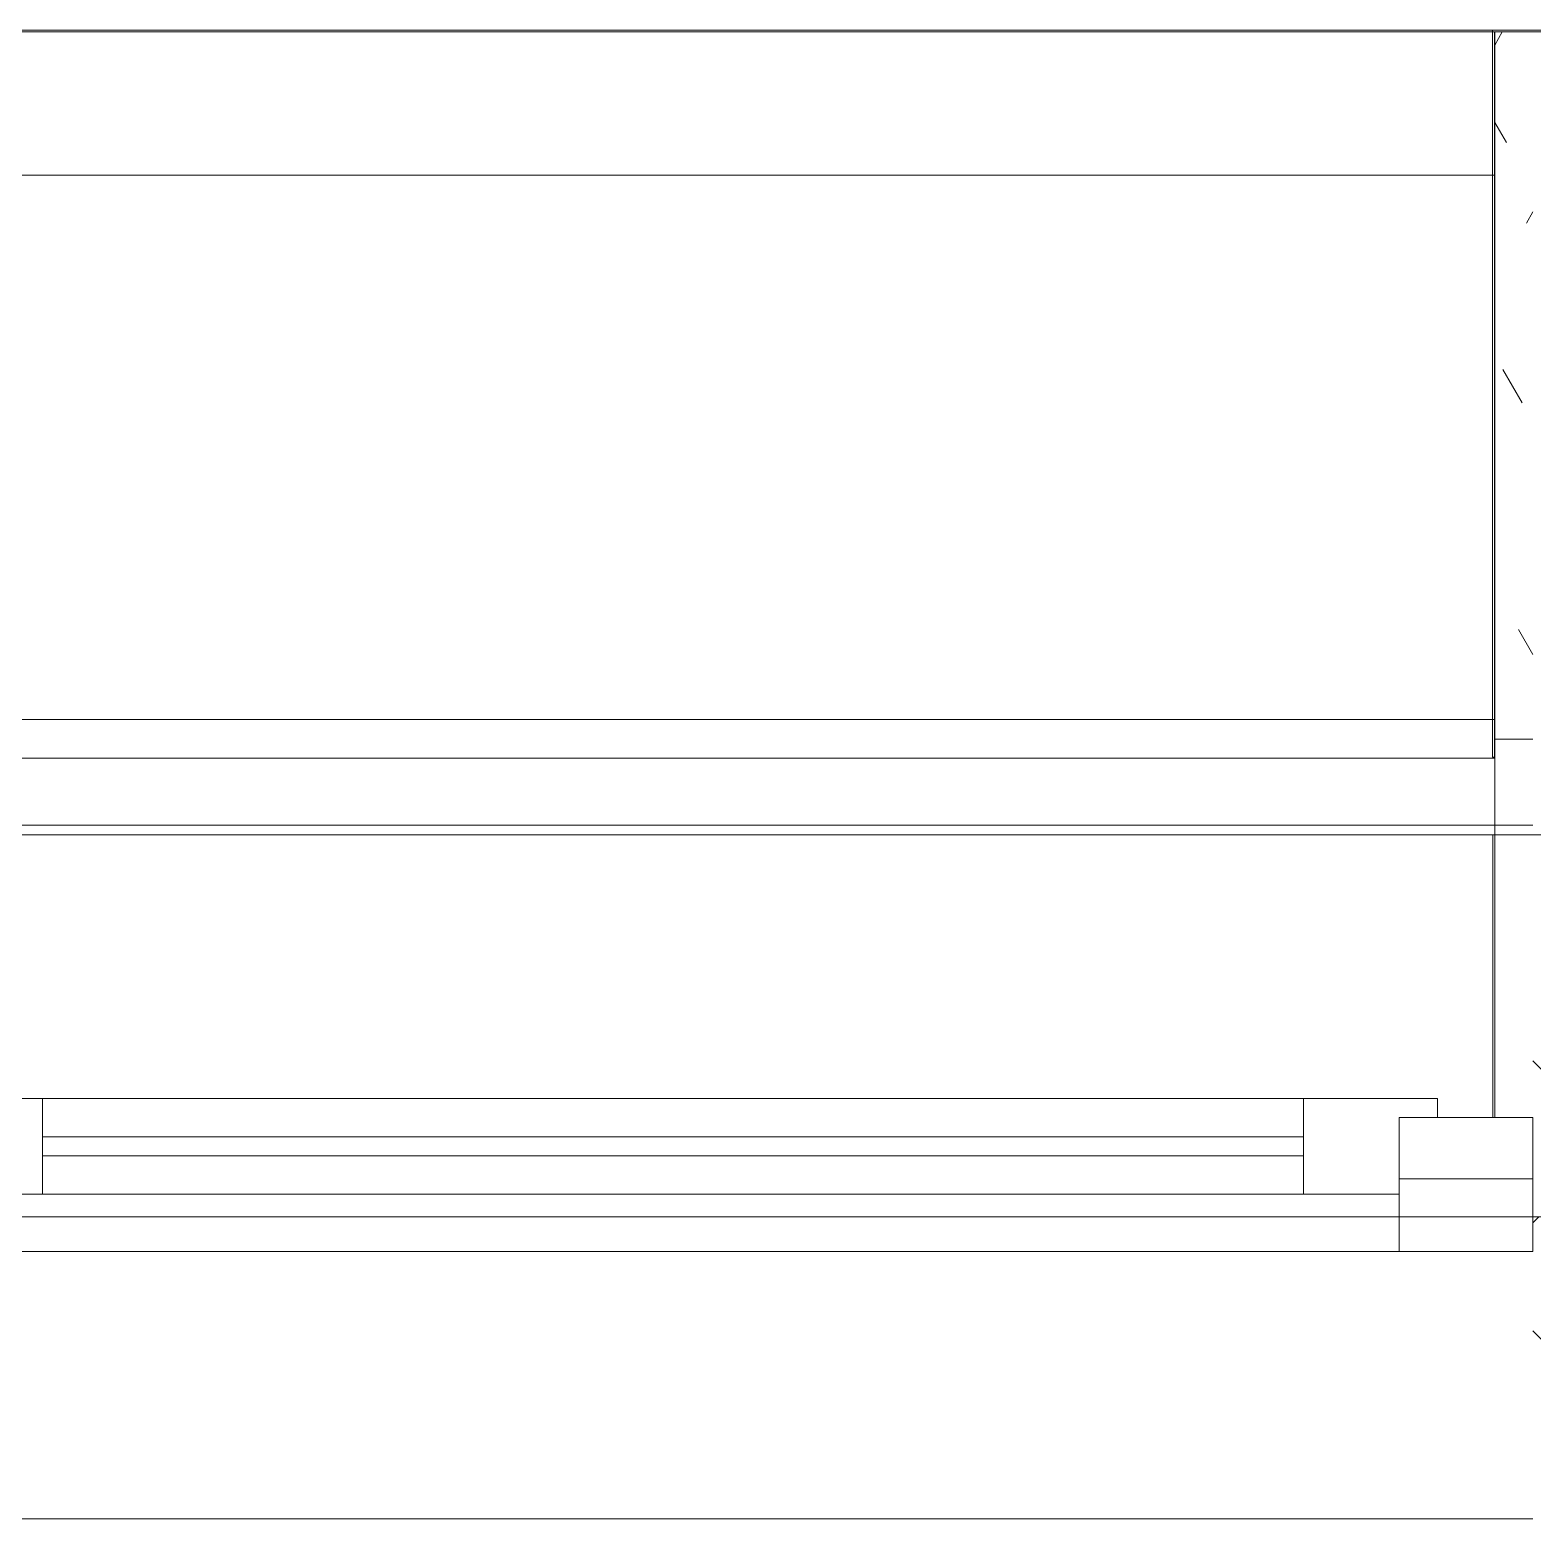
# Model space of a CAD drawing. Header units: millimetres. Extents: x -249154 to 415037, y -45458 to 354837.
# Drawn here: x 15788 to 16575, y 78928 to 79707 of the extents above; entities that cross this region are included whole.
import ezdxf

# ---------------------------------------------------------------- set-up
doc = ezdxf.new("R2010")
doc.units = ezdxf.units.MM
for name, color, linetype, lineweight in [('A-FLOR', 7, 'Continuous', 9), ('A-GLAZ', 7, 'Continuous', 9), ('A-GLAZ-1', 7, 'Continuous', 5), ('A-WALL', 7, 'Continuous', 5), ('I-WALL', 7, 'Continuous', 5)]:
    doc.layers.add(name, color=color, linetype=linetype, lineweight=lineweight)
doc.layers.add('A-WALL-1', color=9, linetype='Continuous', lineweight=5, true_color=0x808080)
doc.layers.add('A-WALL-FNSH-1', color=9, linetype='Continuous', lineweight=5, true_color=0x808080)
pattern_1 = [(0, (0, 0), (243.84, 60.96), [20.117, -162.763, 20.117, -162.763, -975.36]), (0, (0, 0), (243.84, 60.96), [-365.76, 20.117, -345.643, 20.117, -162.763, -426.72]), (0, (0, 0), (243.84, 60.96), [-914.4, 20.117, -101.803, 20.117, -284.683]), (120, (91.44, 30.48), (-174.7129, 180.69163), [20.117, -162.763, 20.117, -162.763, -975.36]), (120, (91.44, 30.48), (-174.7129, 180.69163), [-365.76, 20.117, -345.643, 20.117, -162.763, -426.72]), (120, (91.44, 30.48), (-174.7129, 180.69163), [-914.4, 20.117, -101.803, 20.117, -284.683]), (240, (121.92, 152.4), (-69.1271, -241.65163), [20.117, -162.763, 20.117, -162.763, -975.36]), (240, (121.92, 152.4), (-69.1271, -241.65163), [-365.76, 20.117, -345.643, 20.117, -162.763, -426.72]), (240, (121.92, 152.4), (-69.1271, -241.65163), [-914.4, 20.117, -101.803, 20.117, -284.683])]

# ---------------------------------------------------------------- blocks, each defined once
blk = doc.blocks.new('120_Окно_СКБ_1Ст - 120_Окно_СКБ_1Ст 900х2500_h_-V46-Объем проектирования 1 этажа')
at = {"layer": 'A-GLAZ'}
for p, q in [((-450, -127), (-450, -57)), ((-450, -57), (-380, -57)), ((-380, -57), (-380, -127)), ((380, -127), (380, -57)), ((380, -57), (450, -57)), ((450, -57), (450, -127)), ((380, -87), (-380, -87)), ((-380, -87), (-380, -127)), ((-330, -137), (-330, -87)), ((330, -137), (330, -87)), ((380, -127), (380, -87)), ((-380, -127), (-450, -127)), ((-380, -127), (-400, -127)), ((-400, -127), (-400, -137)), ((450, -127), (380, -127)), ((400, -127), (380, -127)), ((400, -137), (400, -127)), ((-400, -137), (400, -137)), ((400, -137), (-400, -137))]:
    blk.add_line(p, q, dxfattribs=at)
at = {"layer": 'A-GLAZ-1'}
for p, q in [((450, -57), (-450, -57)), ((-330, -107), (330, -107)), ((330, -117), (-330, -117)), ((-430, -127), (-400, -127)), ((400, -127), (430, -127))]:
    blk.add_line(p, q, dxfattribs=at)
blk = doc.blocks.new('Зашивка приборов отопления20 - Зашивка приборов отопления-33282357-Объем проектирования 1 этажа')
at = {"layer": 'A-WALL'}
for p, q in [((10940, 520), (10080, 520)), ((10940, 445), (10080, 445)), ((10080, 445), (10940, 445)), ((10060.85, 150), (10060.85, 105)), ((10060.85, 105), (10960, 105))]:
    blk.add_line(p, q, dxfattribs=at)
blk = doc.blocks.new('1floor')
at = {"layer": 'A-WALL'}
h = blk.add_hatch(dxfattribs=at)
h.set_pattern_fill('FP_2', color=256, style=0, pattern_type=2)
h.set_pattern_definition([(135, (0, 0), (-70.71068, -70.71068), [])])
h.paths.add_polyline_path([(7660, -100), (7660, 100), (6830, 100), (6830, -100)])
h.paths.add_polyline_path([(19360, -100), (20710, -100), (20710, 100), (19360, 100), (19360, -80)])
h.paths.add_polyline_path([(14860, -100), (15610, -100), (15610, 100), (14860, 100), (14860, -80)])
h.paths.add_polyline_path([(16510, -100), (16660, -100), (16660, 100), (16510, 100), (16510, -98)])
h.paths.add_polyline_path([(21610, -100), (21910, -100), (21910, 100), (21610, 100), (21610, -80)])
h.paths.add_polyline_path([(9910, -100), (9910, 100), (9159.74, 99.99), (9159.74, -100), (9359.74, -100)])
h.paths.add_polyline_path([(22510, -100), (22635, -100), (22635, 100), (22510, 100), (22510, -80)])
h.paths.add_polyline_path([(12055.57, -100), (12160, -100), (12160, 100), (12010, 100), (12010, -100)])
h.paths.add_polyline_path([(27310, -100), (28309.74, -100), (28309.74, 100), (27310, 100), (27310, -80)])
h.paths.add_polyline_path([(26410, -100), (26410, 100), (26160, 100), (26160, -100)])
h.paths.add_polyline_path([(25435, -100), (25560, -100), (25560, 100), (25435, 100), (25435, -80)])
h = blk.add_hatch(dxfattribs=at)
h.set_pattern_fill('FP_24', color=256, style=0, pattern_type=2)
h.set_pattern_definition([(45, (0, 0), (-141.42136, 141.42136), []), (135, (0, 0), (-141.42136, -141.42136), [])])
h.paths.add_polyline_path([(75692.06, -250), (75700, -250), (75700, -100), (73980, -100), (73980, -250), (75480, -250)])
h.paths.add_polyline_path([(70660, -250), (70660, -100), (67060, -100), (67060, -250), (69821.35, -250)])
h.paths.add_polyline_path([(72236.07, -250), (72280, -250), (72280, -100), (71560, -101.79), (71560, -250), (72080, -250)])
h.paths.add_polyline_path([(65160, -250), (66160, -250), (66160, -100), (65160, -100), (65160, -118)])
h.paths.add_polyline_path([(63710, -250), (64260, -250), (64260, -100), (63710, -100), (63710, -121.31)])
h.paths.add_polyline_path([(60910, -250), (61610, -250), (61610, -100), (60910, -100), (60910, -128.27)])
h.paths.add_polyline_path([(60010, -250), (60010, -100), (59260, -100), (59260, -250)])
h.paths.add_polyline_path([(57160, -250), (57160, -100), (56410, -100), (56410, -250)])
h.paths.add_polyline_path([(53310, -250), (53310, -100), (51871.54, -100), (51871.54, -250)])
h.paths.add_polyline_path([(49771.54, -250), (49771.54, -100), (49060, -100), (49060, -250), (49190.71, -250)])
h.paths.add_polyline_path([(48160, -250), (48160, -100), (47410, -100), (47410, -250)])
h.paths.add_polyline_path([(44310, -250), (44310, -100), (42737.54, -100), (42737.54, -250)])
h.paths.add_polyline_path([(38875.4, -250), (39040, -250), (39040, -100), (37990, -100), (37990, -250)])
h.paths.add_polyline_path([(40637.54, -250), (40637.54, -100), (39940, -100), (39940, -250)])
h.paths.add_polyline_path([(36812.33, -250), (37090, -250), (37090, -100), (35970, -100), (35970, -250)])
h.paths.add_polyline_path([(33870, -250), (33870, -100), (33010, -100), (33010, -250)])
h.paths.add_polyline_path([(30210, -250), (30210, -100), (29209.74, -100), (29209.74, -250)])
h.paths.add_polyline_path([(28309.74, -250), (28309.74, -100), (27310, -100), (27310, -250)])
h.paths.add_polyline_path([(26410, -250), (26410, -100), (25435, -100), (25435, -250)])
h.paths.add_polyline_path([(22635, -250), (22635, -100), (21610, -100), (21610, -250)])
h.paths.add_polyline_path([(19360, -250), (20710, -250), (20710, -100), (19360, -100), (19360, -231.59)])
h.paths.add_polyline_path([(17260, -250), (17260, -100), (16510, -100), (16510, -250)])
h.paths.add_polyline_path([(14860, -250), (15610, -250), (15610, -100), (14860, -100), (14860, -242.78)])
h.paths.add_polyline_path([(12055.57, -250), (12760, -248), (12760, -100), (12010, -100), (12010, -250)])
h.paths.add_polyline_path([(7929.44, -250), (8259.74, -250), (8259.74, -100), (6830, -100), (6830, -250), (7660, -250)])
h.paths.add_polyline_path([(9159.74, -250), (9910, -250), (9910, -100), (9159.74, -100), (9159.74, -118)])
h.paths.add_polyline_path([(110, -250), (3730, -250), (3730, -100), (-260, -100), (-260, -250), (-110, -250)])
at = {"layer": 'I-WALL'}
h = blk.add_hatch(dxfattribs=at)
h.set_pattern_fill('FP_191', color=256, style=0, pattern_type=2)
h.set_pattern_definition(pattern_1)
h.paths.add_polyline_path([(16490, 500), (17260, 500), (17260, 520), (16490, 520), (16490, 507.5)])
h = blk.add_hatch(dxfattribs=at)
h.set_pattern_fill('FP_191', color=256, style=0, pattern_type=2)
h.set_pattern_definition(pattern_1)
h.paths.add_polyline_path([(16510, 150), (16510, 500), (16490, 499.47), (16490, 150)])
at = {"layer": 'A-FLOR'}
for p, q in [((17279.15, 520), (16490, 520)), ((16490, 445), (15630, 445)), ((15630, 160.28), (16490, 160.28))]:
    blk.add_line(p, q, dxfattribs=at)
at = {"layer": 'A-WALL'}
for p, q in [((21910, -100), (14860, -100)), ((16510, -258), (15610, -258))]:
    blk.add_line(p, q, dxfattribs=at)
at = {"layer": 'A-WALL-1'}
for p, q in [((16490, 520), (16490, 150)), ((16490, 150), (16510, 150)), ((16490, 100), (17280, 100)), ((16490, 100), (16490, -48)), ((16490, -48), (16510, -48))]:
    blk.add_line(p, q, dxfattribs=at)
at = {"layer": 'A-WALL-FNSH-1'}
for p, q in [((17281, 521), (16488.82, 521)), ((16488.82, 520), (16488.82, 140.5)), ((16489.82, 140.5), (16489.82, 520)), ((16489.82, 520), (17280, 520)), ((16488.82, 140.5), (16489.82, 140.5)), ((16489, 100), (16489, -48)), ((16490, 100), (16489, 100)), ((16489, -48), (16490, -48))]:
    blk.add_line(p, q, dxfattribs=at)
at = {"layer": 'I-WALL'}
for p, q in [((15631, 521), (16488.82, 521)), ((16488.82, 520), (15631, 520)), ((16488.82, 520), (16488.82, 521)), ((16490, 150), (16490, 100)), ((15630, 140), (16490, 140)), ((16489, 100), (15631, 100)), ((16510, -80), (16440, -80))]:
    blk.add_line(p, q, dxfattribs=at)
at = {"layer": 'A-GLAZ', "color": 3, "rotation": 180}
blk.add_blockref('120_Окно_СКБ_1Ст - 120_Окно_СКБ_1Ст 900х2500_h_-V46-Объем проектирования 1 этажа', (16060, -175), dxfattribs=at)
at = {"layer": 'A-WALL'}
blk.add_blockref('Зашивка приборов отопления20 - Зашивка приборов отопления-33282357-Объем проектирования 1 этажа', (5550, 0), dxfattribs=at)

msp = doc.modelspace()

# ---------------------------------------------------------------- block references
msp.add_blockref('1floor', (64.7, 79186.05))

doc.saveas('drawing.dxf')
